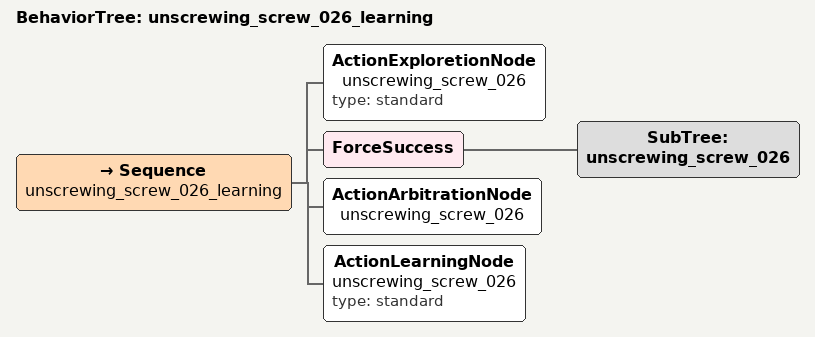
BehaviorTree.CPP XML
<?xml version="1.0"?>
<root BTCPP_format="4">
  <BehaviorTree ID="unscrewing_screw_026_learning">
    <Sequence name="unscrewing_screw_026_learning">

      <ActionExploretionNode name="unscrewing_screw_026" type="standard"/>
      <ForceSuccess>
        <SubTree ID='unscrewing_screw_026'/>
      </ForceSuccess>
      <ActionArbitrationNode name="unscrewing_screw_026"/>
      <ActionLearningNode    name="unscrewing_screw_026" type="standard"/>

    </Sequence>
  </BehaviorTree>
</root>
